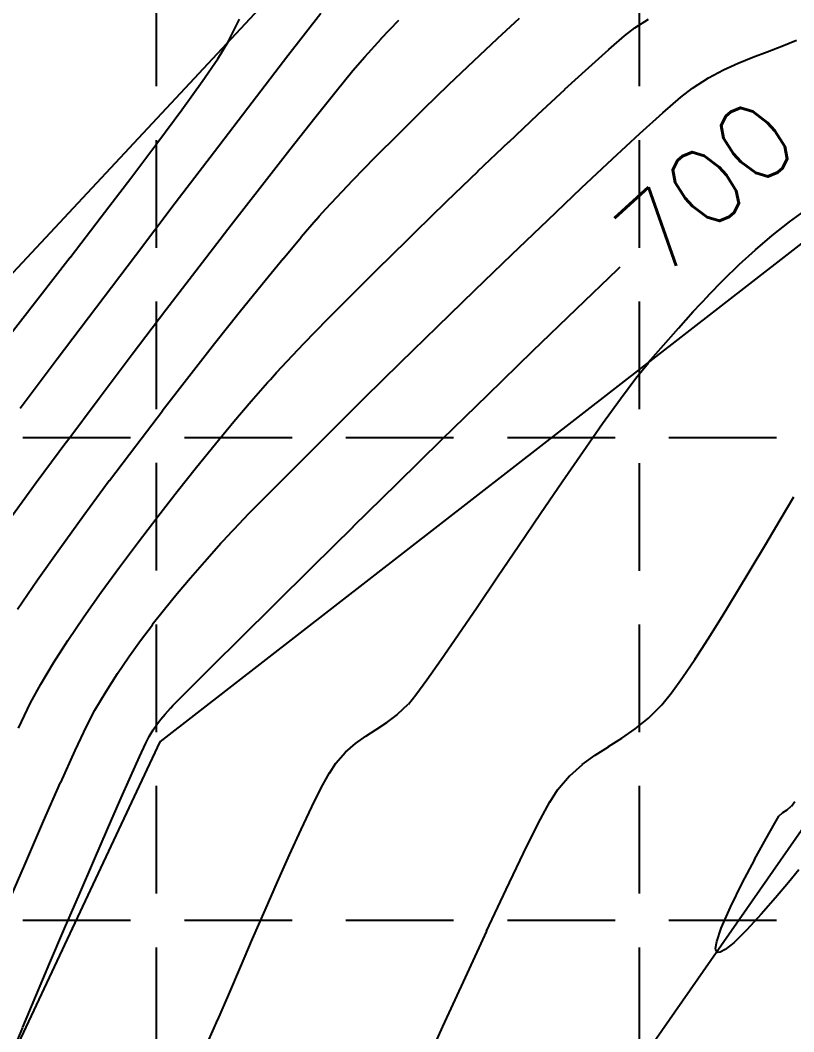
# Model space of a CAD drawing. Extents: x 5513 to 6525, y 3862 to 5479.
# Drawn here: x 5936.2 to 5976.7, y 4387.3 to 4440.1 of the extents above; entities that cross this region are included whole.
import ezdxf

# ---------------------------------------------------------------- set-up
doc = ezdxf.new("R2010")
doc.units = 0
doc.header["$LTSCALE"] = 50
doc.header["$MEASUREMENT"] = 0
doc.linetypes.add('HIDDEN', pattern=[0.375, 0.25, -0.125])
for name, color, linetype in [('CONT-MJR', 6, 'Continuous'), ('CONT-MNR', 14, 'Continuous'), ('GRID', 254, 'HIDDEN'), ('SRF-FLT', 7, 'Continuous'), ('v-topo-break', 150, 'Continuous')]:
    doc.layers.add(name, color=color, linetype=linetype)
doc.styles.add('L80', font='simplex', dxfattribs={"height": 4})

msp = doc.modelspace()

# ---------------------------------------------------------------- linework, layer by layer
at = {"layer": 'CONT-MJR', "color": 42, "extrusion": (0.792929, -0.609314, 0), "elevation": 2013.795}
msp.add_lwpolyline([(7144.817, 705), (7147.624, 705)], dxfattribs=at)
at = {"layer": 'CONT-MJR', "color": 42, "extrusion": (0.793753, -0.60824, 0), "elevation": 2023.466}
msp.add_lwpolyline([(7139.021, 705), (7142.084, 705)], dxfattribs=at)
at = {"layer": 'CONT-MJR', "color": 42}
for points, elevation in [([(5946.394, 4433.285), (5948.369, 4435.87)], 705), ([(5942.267, 4427.861), (5944.346, 4430.598)], 705), ([(5967.441, 4427.122), (5967.579, 4427.253)], 700), ([(5938.178, 4422.447), (5940.198, 4425.127)], 705), ([(5963.025, 4422.865), (5965.299, 4425.064)], 700), ([(5936.248, 4419.873), (5938.178, 4422.447)], 705), ([(5960.672, 4420.576), (5963.025, 4422.865)], 700), ([(5955.932, 4415.936), (5958.29, 4418.249)], 700), ([(5947.763, 4407.868), (5949.512, 4409.604)], 700), ([(5944.116, 4404.221), (5944.225, 4404.334)], 700), ([(5943.388, 4403.35), (5943.594, 4403.617)], 700), ([(5942.025, 4400.636), (5942.482, 4401.658)], 700), ([(5940.807, 4397.866), (5941.459, 4399.354)], 700), ([(5938.566, 4392.681), (5939.337, 4394.477)], 700), ([(5937.066, 4389.15), (5937.801, 4390.888)], 700)]:
    msp.add_lwpolyline(points, dxfattribs=dict(at, elevation=elevation))
at = {"layer": 'CONT-MJR', "color": 42, "extrusion": (0.795399, -0.606087, 0), "elevation": 2042.799}
msp.add_lwpolyline([(7126.88, 705), (7130.258, 705)], dxfattribs=at)
at = {"layer": 'CONT-MJR', "color": 42, "extrusion": (0.797354, -0.603512, 0), "elevation": 2065.826}
msp.add_lwpolyline([(7113.372, 705), (7116.801, 705)], dxfattribs=at)
at = {"layer": 'CONT-MJR', "color": 42, "extrusion": (0.69262, -0.721303, 0), "elevation": 939.873}
msp.add_lwpolyline([(7367.674, 700), (7370.645, 700)], dxfattribs=at)
at = {"layer": 'CONT-MJR', "color": 42, "extrusion": (0.698856, -0.715263, 0), "elevation": 1003.778}
msp.add_lwpolyline([(7349.461, 700), (7352.79, 700)], dxfattribs=at)
at = {"layer": 'CONT-MJR', "color": 42, "extrusion": (0.701323, -0.712843, 0), "elevation": 1029.162}
msp.add_lwpolyline([(7339.442, 700), (7342.645, 700)], dxfattribs=at)
at = {"layer": 'CONT-MJR', "color": 42, "extrusion": (0.702333, -0.711849, 0), "elevation": 1039.565}
msp.add_lwpolyline([(7334.945, 700), (7337.976, 700)], dxfattribs=at)
at = {"layer": 'CONT-MJR', "color": 42, "extrusion": (-0.703272, 0.710921, 0), "elevation": -1049.243}
msp.add_lwpolyline([(-7330.784, 700), (-7333.567, 700)], dxfattribs=at)
at = {"layer": 'CONT-MJR', "color": 42, "extrusion": (0.705219, -0.708989, 0), "elevation": 1069.348}
msp.add_lwpolyline([(7323.342, 700), (7325.413, 700)], dxfattribs=at)
at = {"layer": 'CONT-MJR', "color": 42, "extrusion": (0.706527, -0.707686, 0), "elevation": 1082.866}
msp.add_lwpolyline([(7319.75, 700), (7321.355, 700)], dxfattribs=at)
at = {"layer": 'CONT-MJR', "color": 42, "extrusion": (0.708461, -0.70575, 0), "elevation": 1102.89}
msp.add_lwpolyline([(7315.86, 700), (7316.76, 700)], dxfattribs=at)
at = {"layer": 'CONT-MJR', "color": 42, "extrusion": (0.711723, -0.702461, 0), "elevation": 1136.768}
msp.add_lwpolyline([(7310.248, 700), (7310.673, 700)], dxfattribs=at)
at = {"layer": 'CONT-MJR', "color": 42, "extrusion": (0.764892, -0.644159, 0), "elevation": 1709.58}
msp.add_lwpolyline([(7196.908, 700), (7197.263, 700)], dxfattribs=at)
at = {"layer": 'CONT-MJR', "color": 42, "extrusion": (0.751474, -0.659762, 0), "elevation": 1561.109}
msp.add_lwpolyline([(7230.919, 700), (7231.325, 700)], dxfattribs=at)
at = {"layer": 'CONT-MJR', "color": 42, "extrusion": (0.733508, -0.679681, 0), "elevation": 1366.588}
msp.add_lwpolyline([(7270.596, 700), (7270.634, 700)], dxfattribs=at)
at = {"layer": 'CONT-MJR', "color": 42, "extrusion": (0.824637, -0.565662, 0), "elevation": 2410.332}
msp.add_lwpolyline([(6992.762, 700), (6993.115, 700)], dxfattribs=at)
at = {"layer": 'CONT-MJR', "color": 42, "extrusion": (0.853749, -0.520685, 0), "elevation": 2781.384}
msp.add_lwpolyline([(6853.232, 700), (6853.635, 700)], dxfattribs=at)
at = {"layer": 'CONT-MJR', "color": 42, "extrusion": (0.909172, -0.416422, 0), "elevation": 3569.79}
msp.add_lwpolyline([(6476.441, 700), (6477.222, 700)], dxfattribs=at)
at = {"layer": 'CONT-MJR', "color": 42, "extrusion": (0.897343, -0.441334, 0), "elevation": 3389.82}
msp.add_lwpolyline([(6573.198, 700), (6573.584, 700)], dxfattribs=at)
at = {"layer": 'CONT-MJR', "color": 42, "extrusion": (0.914678, -0.404184, 0), "elevation": 3656.369}
msp.add_lwpolyline([(6425.435, 700), (6426.836, 700)], dxfattribs=at)
at = {"layer": 'CONT-MJR', "color": 42, "extrusion": (0.916977, -0.398941, 0), "elevation": 3693.092}
msp.add_lwpolyline([(6400.979, 700), (6402.771, 700)], dxfattribs=at)
at = {"layer": 'CONT-MJR', "color": 42, "extrusion": (0.917901, -0.396809, 0), "elevation": 3707.954}
msp.add_lwpolyline([(6390.479, 700), (6392.381, 700)], dxfattribs=at)
at = {"layer": 'CONT-MJR', "color": 42, "extrusion": (0.919832, -0.392312, 0), "elevation": 3739.183}
msp.add_lwpolyline([(6368.35, 700), (6370.3, 700)], dxfattribs=at)
at = {"layer": 'CONT-MJR', "color": 42, "extrusion": (0.922484, -0.386036, 0), "elevation": 3782.476}
msp.add_lwpolyline([(6339.072, 700), (6340.84, 700)], dxfattribs=at)
at = {"layer": 'CONT-MJR', "color": 42, "extrusion": (0.924472, -0.381249, 0), "elevation": 3815.286}
msp.add_lwpolyline([(6317.787, 700), (6319.379, 700)], dxfattribs=at)
at = {"layer": 'CONT-MNR', "color": 42}
for points, elevation in [([(5947.107, 4439.016), (5947.709, 4440.212)], 706), ([(5955.093, 4439.17), (5956.025, 4440.148)], 704), ([(5961.173, 4439.195), (5962.323, 4440.264)], 703), ([(5968.355, 4439.752), (5969.071, 4440.204)], 702), ([(5966.995, 4438.625), (5967.812, 4439.328)], 702), ([(5946.568, 4438.135), (5947.107, 4439.016)], 706), ([(5959.935, 4438.025), (5961.173, 4439.195)], 703), ([(5953.63, 4437.513), (5954.244, 4438.237)], 704), ([(5965.942, 4437.682), (5966.995, 4438.625)], 702), ([(5973.755, 4437.909), (5974.511, 4438.214)], 701), ([(5974.511, 4438.214), (5975.263, 4438.498)], 701), ([(5972.194, 4437.132), (5972.986, 4437.557)], 701), ([(5970.751, 4436.12), (5971.369, 4436.605)], 701), ([(5954.79, 4432.987), (5956.035, 4434.236)], 703), ([(5953.63, 4431.797), (5954.79, 4432.987)], 703), ([(5965.569, 4431.384), (5967.188, 4432.905)], 701), ([(5940.481, 4429.874), (5942.024, 4431.894)], 706), ([(5958.519, 4430.668), (5960.162, 4432.253)], 702), ([(5952.216, 4430.293), (5952.787, 4430.91)], 703), ([(5951.868, 4429.909), (5952.216, 4430.293)], 703), ([(5976.438, 4429.615), (5977.396, 4430.31)], 699), ([(5938.85, 4427.757), (5940.481, 4429.874)], 706), ([(5945.59, 4427.275), (5947.272, 4429.458)], 704), ([(5961.934, 4427.914), (5963.804, 4429.706)], 701), ([(5960.001, 4426.047), (5961.934, 4427.914)], 701), ([(5943.855, 4425.007), (5945.59, 4427.275)], 704), ([(5972.191, 4425.771), (5972.99, 4426.589)], 699), ([(5946.402, 4423.25), (5947.689, 4424.871)], 703), ([(5970.626, 4424.061), (5971.405, 4424.928)], 699), ([(5945.053, 4421.528), (5946.402, 4423.25)], 703), ([(5950.195, 4422.336), (5951.065, 4423.248)], 702), ([(5949.167, 4421.215), (5949.313, 4421.379)], 702), ([(5967.6, 4420.367), (5968.405, 4421.443)], 699), ([(5952.469, 4418.662), (5954.239, 4420.414)], 701), ([(5946.451, 4418.017), (5947.409, 4419.171)], 702), ([(5937.084, 4415.985), (5938.68, 4418.143)], 704), ([(5945.458, 4416.797), (5946.451, 4418.017)], 702), ([(5964.556, 4416.031), (5965.647, 4417.612)], 699), ([(5944.446, 4415.527), (5945.458, 4416.797)], 702), ([(5949.407, 4415.596), (5950.845, 4417.043)], 701), ([(5948.197, 4414.363), (5949.407, 4415.596)], 701), ([(5938.311, 4412.549), (5939.572, 4414.288)], 703), ([(5947.421, 4413.559), (5948.197, 4414.363)], 701), ([(5962.292, 4412.703), (5963.428, 4414.379)], 699), ([(5937.147, 4410.902), (5938.311, 4412.549)], 703), ([(5961.176, 4411.054), (5962.292, 4412.703)], 699), ([(5974.431, 4411.494), (5975.193, 4412.775)], 698), ([(5936.104, 4409.379), (5937.147, 4410.902)], 703), ([(5939.577, 4408.976), (5940.477, 4410.259)], 702), ([(5972.911, 4408.988), (5973.666, 4410.222)], 698), ([(5943.789, 4409.374), (5944.453, 4410.185)], 701), ([(5938.741, 4407.737), (5939.577, 4408.976)], 702), ([(5958.238, 4406.744), (5959.12, 4408.025)], 699), ([(5937.32, 4405.46), (5937.984, 4406.56)], 702), ([(5941.327, 4406.001), (5941.923, 4406.885)], 701), ([(5940.737, 4405.072), (5941.327, 4406.001)], 701), ([(5936.792, 4404.472), (5937.32, 4405.46)], 702), ([(5956.91, 4404.888), (5957.492, 4405.682)], 699), ([(5970.262, 4404.996), (5970.841, 4405.795)], 698), ([(5969.759, 4404.377), (5970.262, 4404.996)], 698), ([(5956.522, 4404.41), (5956.91, 4404.888)], 699), ([(5939.725, 4403.272), (5940.149, 4404.087)], 701), ([(5954.3, 4402.726), (5954.846, 4403.076)], 699), ([(5953.244, 4401.897), (5953.766, 4402.348)], 699), ([(5938.361, 4400.31), (5939.12, 4401.992)], 701), ([(5965.608, 4401.251), (5966.285, 4401.745)], 698), ([(5964.309, 4399.936), (5964.948, 4400.663)], 698), ([(5976.306, 4398.883), (5976.526, 4399.072)], 697), ([(5975.659, 4398.183), (5975.879, 4398.546)], 697), ([(5949.683, 4395.119), (5950.315, 4396.537)], 699), ([(5961.635, 4394.729), (5962.542, 4396.625)], 698), ([(5949.035, 4393.641), (5949.683, 4395.119)], 699), ([(5960.612, 4392.543), (5961.635, 4394.729)], 698), ([(5948.385, 4392.142), (5949.035, 4393.641)], 699), ([(5972.87, 4392.695), (5973.356, 4393.806)], 697), ([(5974.957, 4393.427), (5974.205, 4392.609)], 697), ([(5972.631, 4392.002), (5972.87, 4392.695)], 697), ([(5947.747, 4390.662), (5948.385, 4392.142)], 699), ([(5972.57, 4391.643), (5972.631, 4392.002)], 697), ([(5972.596, 4391.498), (5972.57, 4391.643)], 697), ([(5972.807, 4391.448), (5972.68, 4391.437)], 697), ([(5973.068, 4391.58), (5972.807, 4391.448)], 697), ([(5947.137, 4389.241), (5947.747, 4390.662)], 699), ([(5958.33, 4387.558), (5959.501, 4390.131)], 698), ([(5946.051, 4386.736), (5946.566, 4387.92)], 699)]:
    msp.add_lwpolyline(points, dxfattribs=dict(at, elevation=elevation))
at = {"layer": 'CONT-MNR', "color": 42, "extrusion": (0.615587, -0.788069, 0), "elevation": 175.211}
msp.add_lwpolyline([(7435.84, 702), (7436.529, 702)], dxfattribs=at)
at = {"layer": 'CONT-MNR', "color": 42, "extrusion": (0.739656, -0.672986, 0), "elevation": 1417.221}
msp.add_lwpolyline([(7289.887, 704), (7291.149, 704)], dxfattribs=at)
at = {"layer": 'CONT-MNR', "color": 42, "extrusion": (0.358638, -0.933477, 0), "elevation": -2000.275}
msp.add_lwpolyline([(7169.584, 701), (7170.396, 701)], dxfattribs=at)
at = {"layer": 'CONT-MNR', "color": 42, "extrusion": (0.38715, -0.922017, 0), "elevation": -1779.019}
msp.add_lwpolyline([(7228.47, 701), (7229.309, 701)], dxfattribs=at)
at = {"layer": 'CONT-MNR', "color": 42, "extrusion": (0.826236, -0.563325, 0), "elevation": 2413.154}
msp.add_lwpolyline([(7015.346, 706), (7016.794, 706)], dxfattribs=at)
at = {"layer": 'CONT-MNR', "color": 42, "extrusion": (0.691617, -0.722264, 0), "elevation": 916.569}
msp.add_lwpolyline([(7372.273, 703), (7374.062, 703)], dxfattribs=at)
at = {"layer": 'CONT-MNR', "color": 42, "extrusion": (-0.415955, 0.909385, 0), "elevation": 1550.952}
msp.add_lwpolyline([(-7277.57, 701), (-7278.416, 701)], dxfattribs=at)
at = {"layer": 'CONT-MNR', "color": 42, "extrusion": (0.774982, -0.631983, 0), "elevation": 1809.521}
msp.add_lwpolyline([(7200.195, 704), (7201.588, 704)], dxfattribs=at)
at = {"layer": 'CONT-MNR', "color": 42, "extrusion": (-0.676275, 0.736649, 0), "elevation": -765.602}
msp.add_lwpolyline([(-7394.206, 702), (-7395.901, 702)], dxfattribs=at)
at = {"layer": 'CONT-MNR', "color": 42, "extrusion": (0.812293, -0.583249, 0), "elevation": 2241.852}
msp.add_lwpolyline([(7070.143, 706), (7071.951, 706)], dxfattribs=at)
at = {"layer": 'CONT-MNR', "color": 42, "extrusion": (0.69669, -0.717373, 0), "elevation": 968.494}
msp.add_lwpolyline([(7363.803, 703), (7365.631, 703)], dxfattribs=at)
at = {"layer": 'CONT-MNR', "color": 42, "extrusion": (-0.538128, 0.842863, 0), "elevation": 526.091}
msp.add_lwpolyline([(-7420.508, 701), (-7421.487, 701)], dxfattribs=at)
at = {"layer": 'CONT-MNR', "color": 42, "extrusion": (0.781119, -0.624382, 0), "elevation": 1879.776}
msp.add_lwpolyline([(7180.393, 704), (7182.174, 704)], dxfattribs=at)
at = {"layer": 'CONT-MNR', "color": 42, "extrusion": (0.682335, -0.731039, 0), "elevation": 826.639}
msp.add_lwpolyline([(7385.708, 702), (7387.631, 702)], dxfattribs=at)
at = {"layer": 'CONT-MNR', "color": 42, "extrusion": (0.654549, -0.75602, 0), "elevation": 554.353}
msp.add_lwpolyline([(7416.432, 701), (7417.663, 701)], dxfattribs=at)
at = {"layer": 'CONT-MNR', "color": 42, "extrusion": (0.803865, -0.594811, 0), "elevation": 2140.468}
msp.add_lwpolyline([(7099.384, 706), (7101.494, 706)], dxfattribs=at)
at = {"layer": 'CONT-MNR', "color": 42, "extrusion": (0.784985, -0.619514, 0), "elevation": 1924.377}
msp.add_lwpolyline([(7166.459, 704), (7168.569, 704)], dxfattribs=at)
at = {"layer": 'CONT-MNR', "color": 42, "extrusion": (0.702133, -0.712046, 0), "elevation": 1024.551}
msp.add_lwpolyline([(7354.393, 703), (7356.213, 703)], dxfattribs=at)
at = {"layer": 'CONT-MNR', "color": 42, "extrusion": (0.686942, -0.726713, 0), "elevation": 873.298}
msp.add_lwpolyline([(7378.24, 702), (7380.337, 702)], dxfattribs=at)
at = {"layer": 'CONT-MNR', "color": 42, "extrusion": (0.670286, -0.742103, 0), "elevation": 710.026}
msp.add_lwpolyline([(7401.532, 701), (7403.151, 701)], dxfattribs=at)
at = {"layer": 'CONT-MNR', "color": 42, "extrusion": (-0.679072, 0.734071, 0), "elevation": -798.084}
msp.add_lwpolyline([(-7390.605, 701), (-7392.555, 701)], dxfattribs=at)
at = {"layer": 'CONT-MNR', "color": 42, "extrusion": (0.79836, -0.60218, 0), "elevation": 2075.077}
msp.add_lwpolyline([(7116.417, 706), (7118.772, 706)], dxfattribs=at)
at = {"layer": 'CONT-MNR', "color": 42, "extrusion": (0.690783, -0.723062, 0), "elevation": 912.382}
msp.add_lwpolyline([(7371.292, 702), (7373.509, 702)], dxfattribs=at)
at = {"layer": 'CONT-MNR', "color": 42, "extrusion": (0.78782, -0.615906, 0), "elevation": 1957.237}
msp.add_lwpolyline([(7155.172, 704), (7157.554, 704)], dxfattribs=at)
at = {"layer": 'CONT-MNR', "color": 42, "extrusion": (0.79014, -0.612927, 0), "elevation": 1984.242}
msp.add_lwpolyline([(7145.132, 704), (7147.73, 704)], dxfattribs=at)
at = {"layer": 'CONT-MNR', "color": 42, "extrusion": (0.72479, -0.688969, 0), "elevation": 1261.761}
msp.add_lwpolyline([(7312.769, 703), (7313.993, 703)], dxfattribs=at)
at = {"layer": 'CONT-MNR', "color": 42, "extrusion": (-0.688869, 0.724886, 0), "elevation": -897.245}
msp.add_lwpolyline([(-7374.565, 701), (-7377, 701)], dxfattribs=at)
at = {"layer": 'CONT-MNR', "color": 42, "extrusion": (0.697641, -0.716448, 0), "elevation": 982.563}
msp.add_lwpolyline([(7357.687, 702), (7359.982, 702)], dxfattribs=at)
at = {"layer": 'CONT-MNR', "color": 42, "extrusion": (0.747282, -0.664507, 0), "elevation": 1504.02}
msp.add_lwpolyline([(7265.204, 703), (7265.449, 703)], dxfattribs=at)
at = {"layer": 'CONT-MNR', "color": 42, "extrusion": (0.756825, -0.653617, 0), "elevation": 1609.056}
msp.add_lwpolyline([(7241.47, 703), (7242.666, 703)], dxfattribs=at)
at = {"layer": 'CONT-MNR', "color": 42, "extrusion": (-0.618847, 0.785512, 0), "elevation": -218.984}
msp.add_lwpolyline([(-7434.652, 699), (-7435.815, 699)], dxfattribs=at)
at = {"layer": 'CONT-MNR', "color": 42, "extrusion": (0.766895, -0.641772, 0), "elevation": 1721.443}
msp.add_lwpolyline([(7214.103, 703), (7215.579, 703)], dxfattribs=at)
at = {"layer": 'CONT-MNR', "color": 42, "extrusion": (0.701179, -0.712985, 0), "elevation": 1018.98}
msp.add_lwpolyline([(7350.478, 702), (7352.731, 702)], dxfattribs=at)
at = {"layer": 'CONT-MNR', "color": 42, "extrusion": (0.648025, -0.761619, 0), "elevation": 499.162}
msp.add_lwpolyline([(7419.96, 699), (7421.108, 699)], dxfattribs=at)
at = {"layer": 'CONT-MNR', "color": 42, "extrusion": (0.790345, -0.612662, 0), "elevation": 1981.019}
msp.add_lwpolyline([(7135.22, 706), (7137.964, 706)], dxfattribs=at)
at = {"layer": 'CONT-MNR', "color": 42, "extrusion": (0.773656, -0.633605, 0), "elevation": 1797.83}
msp.add_lwpolyline([(7193.731, 703), (7195.447, 703)], dxfattribs=at)
at = {"layer": 'CONT-MNR', "color": 42, "extrusion": (0.674037, -0.738697, 0), "elevation": 756.072}
msp.add_lwpolyline([(7397.056, 699), (7398.197, 699)], dxfattribs=at)
at = {"layer": 'CONT-MNR', "color": 42, "extrusion": (-0.705144, 0.709065, 0), "elevation": -1059.944}
msp.add_lwpolyline([(-7342.526, 702), (-7344.683, 702)], dxfattribs=at)
at = {"layer": 'CONT-MNR', "color": 42, "extrusion": (0.69664, -0.717421, 0), "elevation": 985.3}
msp.add_lwpolyline([(7368.886, 699), (7370.025, 699)], dxfattribs=at)
at = {"layer": 'CONT-MNR', "color": 42, "extrusion": (0.778824, -0.627242, 0), "elevation": 1856.737}
msp.add_lwpolyline([(7176.839, 703), (7178.753, 703)], dxfattribs=at)
at = {"layer": 'CONT-MNR', "color": 42, "extrusion": (0.789334, -0.613964, 0), "elevation": 1969.258}
msp.add_lwpolyline([(7135.716, 706), (7138.475, 706)], dxfattribs=at)
at = {"layer": 'CONT-MNR', "color": 42, "extrusion": (0.709905, -0.704297, 0), "elevation": 1109.394}
msp.add_lwpolyline([(7333.21, 702), (7335.217, 702)], dxfattribs=at)
at = {"layer": 'CONT-MNR', "color": 42, "extrusion": (-0.69695, 0.71712, 0), "elevation": -979.819}
msp.add_lwpolyline([(-7356.041, 701), (-7358.767, 701)], dxfattribs=at)
at = {"layer": 'CONT-MNR', "color": 42, "extrusion": (0.731297, -0.68206, 0), "elevation": 1348.805}
msp.add_lwpolyline([(7308.789, 699), (7309.941, 699)], dxfattribs=at)
at = {"layer": 'CONT-MNR', "color": 42, "extrusion": (0.796244, -0.604975, 0), "elevation": 2055.74}
msp.add_lwpolyline([(7116.373, 704), (7119.272, 704)], dxfattribs=at)
at = {"layer": 'CONT-MNR', "color": 42, "extrusion": (0.716072, -0.698026, 0), "elevation": 1173.847}
msp.add_lwpolyline([(7321.365, 702), (7323.169, 702)], dxfattribs=at)
at = {"layer": 'CONT-MNR', "color": 42, "extrusion": (-0.69909, 0.715034, 0), "elevation": -1001.798}
msp.add_lwpolyline([(-7350.375, 701), (-7353.08, 701)], dxfattribs=at)
at = {"layer": 'CONT-MNR', "color": 42, "extrusion": (0.752307, -0.658812, 0), "elevation": 1577.118}
msp.add_lwpolyline([(7260.591, 699), (7261.776, 699)], dxfattribs=at)
at = {"layer": 'CONT-MNR', "color": 42, "extrusion": (0.758073, -0.652169, 0), "elevation": 1640.923}
msp.add_lwpolyline([(7245.23, 699), (7246.437, 699)], dxfattribs=at)
at = {"layer": 'CONT-MNR', "color": 42, "extrusion": (0.798445, -0.602067, 0), "elevation": 2081.68}
msp.add_lwpolyline([(7105.944, 704), (7108.828, 704)], dxfattribs=at)
at = {"layer": 'CONT-MNR', "color": 42, "extrusion": (0.732186, -0.681105, 0), "elevation": 1344.574}
msp.add_lwpolyline([(7289.859, 702), (7290.679, 702)], dxfattribs=at)
at = {"layer": 'CONT-MNR', "color": 42, "extrusion": (-0.701214, 0.712951, 0), "elevation": -1023.659}
msp.add_lwpolyline([(-7344.735, 701), (-7347.362, 701)], dxfattribs=at)
at = {"layer": 'CONT-MNR', "color": 42, "extrusion": (0.779197, -0.626779, 0), "elevation": 1879.299}
msp.add_lwpolyline([(7186.046, 699), (7187.087, 699)], dxfattribs=at)
at = {"layer": 'CONT-MNR', "color": 42, "extrusion": (0.791001, -0.611815, 0), "elevation": 1997.386}
msp.add_lwpolyline([(7132.444, 703), (7134.705, 703)], dxfattribs=at)
at = {"layer": 'CONT-MNR', "color": 42, "extrusion": (0.740497, -0.67206, 0), "elevation": 1434.019}
msp.add_lwpolyline([(7272.311, 702), (7272.792, 702)], dxfattribs=at)
at = {"layer": 'CONT-MNR', "color": 42, "extrusion": (0.754018, -0.656854, 0), "elevation": 1581.684}
msp.add_lwpolyline([(7240.119, 702), (7241.409, 702)], dxfattribs=at)
at = {"layer": 'CONT-MNR', "color": 42, "extrusion": (0.800943, -0.598741, 0), "elevation": 2111.223}
msp.add_lwpolyline([(7094.409, 704), (7097.222, 704)], dxfattribs=at)
at = {"layer": 'CONT-MNR', "color": 42, "extrusion": (0.762111, -0.647447, 0), "elevation": 1671.406}
msp.add_lwpolyline([(7218.528, 702), (7219.934, 702)], dxfattribs=at)
at = {"layer": 'CONT-MNR', "color": 42, "extrusion": (0.81211, -0.583505, 0), "elevation": 2267.04}
msp.add_lwpolyline([(7070.354, 699), (7071.946, 699)], dxfattribs=at)
at = {"layer": 'CONT-MNR', "color": 42, "extrusion": (0.79496, -0.606662, 0), "elevation": 2043.694}
msp.add_lwpolyline([(7117.019, 703), (7119.313, 703)], dxfattribs=at)
at = {"layer": 'CONT-MNR', "color": 42, "extrusion": (0.706053, -0.708158, 0), "elevation": 1073.648}
msp.add_lwpolyline([(7332.81, 701), (7335.104, 701)], dxfattribs=at)
at = {"layer": 'CONT-MNR', "color": 42, "extrusion": (0.818916, -0.573914, 0), "elevation": 2350.033}
msp.add_lwpolyline([(7041.419, 699), (7043.204, 699)], dxfattribs=at)
at = {"layer": 'CONT-MNR', "color": 42, "extrusion": (0.799225, -0.601033, 0), "elevation": 2093.903}
msp.add_lwpolyline([(7100.122, 703), (7102.409, 703)], dxfattribs=at)
at = {"layer": 'CONT-MNR', "color": 42, "extrusion": (0.80402, -0.594602, 0), "elevation": 2150.787}
msp.add_lwpolyline([(7080.86, 703), (7083.098, 703)], dxfattribs=at)
at = {"layer": 'CONT-MNR', "color": 42, "extrusion": (0.825976, -0.563705, 0), "elevation": 2437.244}
msp.add_lwpolyline([(7007.786, 699), (7009.786, 699)], dxfattribs=at)
at = {"layer": 'CONT-MNR', "color": 42, "extrusion": (0.807629, -0.58969, 0), "elevation": 2190.901}
msp.add_lwpolyline([(7065.023, 704), (7067.52, 704)], dxfattribs=at)
at = {"layer": 'CONT-MNR', "color": 42, "extrusion": (0.788298, -0.615293, 0), "elevation": 1969.153}
msp.add_lwpolyline([(7136.674, 702), (7138.329, 702)], dxfattribs=at)
at = {"layer": 'CONT-MNR', "color": 42, "extrusion": (0.861388, -0.507948, 0), "elevation": 2905.502}
msp.add_lwpolyline([(6837.661, 698), (6839.07, 698)], dxfattribs=at)
at = {"layer": 'CONT-MNR', "color": 42, "extrusion": (0.794876, -0.606772, 0), "elevation": 2045.865}
msp.add_lwpolyline([(7113.397, 702), (7115.062, 702)], dxfattribs=at)
at = {"layer": 'CONT-MNR', "color": 42, "extrusion": (0.860864, -0.508836, 0), "elevation": 2898.447}
msp.add_lwpolyline([(6839.19, 698), (6840.655, 698)], dxfattribs=at)
at = {"layer": 'CONT-MNR', "color": 42, "extrusion": (0.727855, -0.685731, 0), "elevation": 1302.345}
msp.add_lwpolyline([(7290.098, 701), (7290.763, 701)], dxfattribs=at)
at = {"layer": 'CONT-MNR', "color": 42, "extrusion": (0.801937, -0.597409, 0), "elevation": 2129.14}
msp.add_lwpolyline([(7087.264, 702), (7088.917, 702)], dxfattribs=at)
at = {"layer": 'CONT-MNR', "color": 42, "extrusion": (0.737167, -0.675711, 0), "elevation": 1401.946}
msp.add_lwpolyline([(7271.248, 701), (7271.601, 701)], dxfattribs=at)
at = {"layer": 'CONT-MNR', "color": 42, "extrusion": (0.751086, -0.660205, 0), "elevation": 1553.141}
msp.add_lwpolyline([(7239.159, 701), (7240.311, 701)], dxfattribs=at)
at = {"layer": 'CONT-MNR', "color": 42, "extrusion": (0.745703, -0.666279, 0), "elevation": 1494.328}
msp.add_lwpolyline([(7252.678, 701), (7252.826, 701)], dxfattribs=at)
at = {"layer": 'CONT-MNR', "color": 42, "extrusion": (0.756183, -0.65436, 0), "elevation": 1609.232}
msp.add_lwpolyline([(7225.791, 701), (7226.897, 701)], dxfattribs=at)
at = {"layer": 'CONT-MNR', "color": 42, "extrusion": (0.809733, -0.586798, 0), "elevation": 2222.268}
msp.add_lwpolyline([(7056.995, 702), (7058.616, 702)], dxfattribs=at)
at = {"layer": 'CONT-MNR', "color": 42, "extrusion": (0.85682, -0.515616, 0), "elevation": 2844.374}
msp.add_lwpolyline([(6858.883, 698), (6860.367, 698)], dxfattribs=at)
at = {"layer": 'CONT-MNR', "color": 42, "extrusion": (0.763759, -0.645502, 0), "elevation": 1693.344}
msp.add_lwpolyline([(7205.472, 701), (7206.544, 701)], dxfattribs=at)
at = {"layer": 'CONT-MNR', "color": 42, "extrusion": (0.828021, -0.560698, 0), "elevation": 2462.709}
msp.add_lwpolyline([(6992.958, 699), (6994.861, 699)], dxfattribs=at)
at = {"layer": 'CONT-MNR', "color": 42, "extrusion": (0.785793, -0.61849, 0), "elevation": 1943.431}
msp.add_lwpolyline([(7139.994, 701), (7141.029, 701)], dxfattribs=at)
at = {"layer": 'CONT-MNR', "color": 42, "extrusion": (0.826684, -0.562666, 0), "elevation": 2446.065}
msp.add_lwpolyline([(6997.04, 699), (6998.798, 699)], dxfattribs=at)
at = {"layer": 'CONT-MNR', "color": 42, "extrusion": (0.847594, -0.530645, 0), "elevation": 2722.993}
msp.add_lwpolyline([(6905.151, 698), (6906.529, 698)], dxfattribs=at)
at = {"layer": 'CONT-MNR', "color": 42, "extrusion": (0.799499, -0.600667, 0), "elevation": 2103.466}
msp.add_lwpolyline([(7093.462, 701), (7094.496, 701)], dxfattribs=at)
at = {"layer": 'CONT-MNR', "color": 42, "extrusion": (0.841151, -0.540801, 0), "elevation": 2611.667}
msp.add_lwpolyline([(6917.848, 702), (6919.247, 702)], dxfattribs=at)
at = {"layer": 'CONT-MNR', "color": 42, "extrusion": (0.814246, -0.58052, 0), "elevation": 2279.899}
msp.add_lwpolyline([(7037.694, 701), (7038.738, 701)], dxfattribs=at)
at = {"layer": 'CONT-MNR', "color": 42, "extrusion": (0.839745, -0.542982, 0), "elevation": 2621.741}
msp.add_lwpolyline([(6942.947, 698), (6944.226, 698)], dxfattribs=at)
at = {"layer": 'CONT-MNR', "color": 42, "extrusion": (0.818199, -0.574935, 0), "elevation": 2341.43}
msp.add_lwpolyline([(7029.897, 699), (7031.195, 699)], dxfattribs=at)
at = {"layer": 'CONT-MNR', "color": 42, "extrusion": (0.82804, -0.560669, 0), "elevation": 2473.902}
msp.add_lwpolyline([(6995.841, 698), (6996.989, 698)], dxfattribs=at)
at = {"layer": 'CONT-MNR', "color": 42, "extrusion": (0.858448, -0.512901, 0), "elevation": 2840.445}
msp.add_lwpolyline([(6827.388, 701), (6828.535, 701)], dxfattribs=at)
at = {"layer": 'CONT-MNR', "color": 42, "extrusion": (0.900036, -0.435816, 0), "elevation": 3423.786}
msp.add_lwpolyline([(6550.066, 702), (6551.531, 702)], dxfattribs=at)
at = {"layer": 'CONT-MNR', "color": 42, "extrusion": (0.690166, -0.723651, 0), "elevation": 923.73}
msp.add_lwpolyline([(7349.44, 699), (7350.218, 699)], dxfattribs=at)
at = {"layer": 'CONT-MNR', "color": 42, "extrusion": (0.608995, -0.793174, 0), "elevation": 134.11}
msp.add_lwpolyline([(7405.343, 699), (7406.049, 699)], dxfattribs=at)
at = {"layer": 'CONT-MNR', "color": 42, "extrusion": (0.710076, -0.704125, 0), "elevation": 1137.748}
msp.add_lwpolyline([(7329.916, 698), (7330.9, 698)], dxfattribs=at)
at = {"layer": 'CONT-MNR', "color": 42, "extrusion": (-0.552837, 0.83329, 0), "elevation": 376.979}
msp.add_lwpolyline([(-7396.293, 699), (-7396.957, 699)], dxfattribs=at)
at = {"layer": 'CONT-MNR', "color": 42, "extrusion": (0.630735, -0.775998, 0), "elevation": 347.65}
msp.add_lwpolyline([(7408.641, 698), (7409.54, 698)], dxfattribs=at)
at = {"layer": 'CONT-MNR', "color": 42, "extrusion": (0.904242, -0.427021, 0), "elevation": 3490.657}
msp.add_lwpolyline([(6516.595, 701), (6518.009, 701)], dxfattribs=at)
at = {"layer": 'CONT-MNR', "color": 42, "extrusion": (-0.567084, 0.82366, 0), "elevation": 242.102}
msp.add_lwpolyline([(-7411.991, 698), (-7412.84, 698)], dxfattribs=at)
at = {"layer": 'CONT-MNR', "color": 42, "extrusion": (0.577389, -0.816469, 0), "elevation": -156.744}
msp.add_lwpolyline([(7402.934, 699), (7403.589, 699)], dxfattribs=at)
at = {"layer": 'CONT-MNR', "color": 42, "extrusion": (0.534747, -0.845012, 0), "elevation": -529.085}
msp.add_lwpolyline([(7396.223, 698), (7397.047, 698)], dxfattribs=at)
at = {"layer": 'CONT-MNR', "color": 42, "extrusion": (0.747323, -0.664461, 0), "elevation": 1524.108}
msp.add_lwpolyline([(7244.575, 699), (7245.337, 699)], dxfattribs=at)
at = {"layer": 'CONT-MNR', "color": 42, "extrusion": (0.542452, -0.840087, 0), "elevation": -461.421}
msp.add_lwpolyline([(7399.933, 698), (7400.752, 698)], dxfattribs=at)
at = {"layer": 'CONT-MNR', "color": 42, "extrusion": (0.837177, -0.546932, 0), "elevation": 2576.272}
msp.add_lwpolyline([(6939.812, 699), (6940.431, 699)], dxfattribs=at)
at = {"layer": 'CONT-MNR', "color": 42, "extrusion": (0.664943, -0.746894, 0), "elevation": 679.526}
msp.add_lwpolyline([(7381.375, 698), (7382.259, 698)], dxfattribs=at)
at = {"layer": 'CONT-MNR', "color": 42, "extrusion": (0.877216, -0.480096, 0), "elevation": 3108.726}
msp.add_lwpolyline([(6717.297, 699), (6718.184, 699)], dxfattribs=at)
at = {"layer": 'CONT-MNR', "color": 42, "extrusion": (0.915254, -0.402876, 0), "elevation": 3662.33}
msp.add_lwpolyline([(6417.614, 701), (6419.828, 701)], dxfattribs=at)
at = {"layer": 'CONT-MNR', "color": 42, "extrusion": (0.894498, -0.447072, 0), "elevation": 3356.896}
msp.add_lwpolyline([(6595.664, 699), (6596.78, 699)], dxfattribs=at)
at = {"layer": 'CONT-MNR', "color": 42, "extrusion": (0.848121, -0.529803, 0), "elevation": 2727.357}
msp.add_lwpolyline([(6890.825, 698), (6891.585, 698)], dxfattribs=at)
at = {"layer": 'CONT-MNR', "color": 42, "extrusion": (0.883119, -0.469149, 0), "elevation": 3202.913}
msp.add_lwpolyline([(6681.787, 698), (6683.061, 698)], dxfattribs=at)
at = {"layer": 'CONT-MNR', "color": 42, "extrusion": (0.803812, -0.594884, 0), "elevation": 2187.067}
msp.add_lwpolyline([(7091.364, 697), (7091.684, 697)], dxfattribs=at)
at = {"layer": 'CONT-MNR', "color": 42, "extrusion": (0.903886, -0.427774, 0), "elevation": 3497.661}
msp.add_lwpolyline([(6520.806, 699), (6522.109, 699)], dxfattribs=at)
at = {"layer": 'CONT-MNR', "color": 42, "extrusion": (-0.686497, 0.727132, 0), "elevation": -904.099}
msp.add_lwpolyline([(-7364.845, 697), (-7365.13, 697)], dxfattribs=at)
at = {"layer": 'CONT-MNR', "color": 42, "extrusion": (0.543923, -0.839135, 0), "elevation": -440.603}
msp.add_lwpolyline([(7407.321, 697), (7407.582, 697)], dxfattribs=at)
at = {"layer": 'CONT-MNR', "color": 42, "extrusion": (0.917648, -0.397395, 0), "elevation": 3700.648}
msp.add_lwpolyline([(6393.077, 701), (6395.595, 701)], dxfattribs=at)
at = {"layer": 'CONT-MNR', "color": 42, "extrusion": (0.895581, -0.444898, 0), "elevation": 3383.893}
msp.add_lwpolyline([(6590.257, 698), (6591.98, 698)], dxfattribs=at)
at = {"layer": 'CONT-MNR', "color": 42, "extrusion": (0.87038, -0.492381, 0), "elevation": 3035.512}
msp.add_lwpolyline([(6769.473, 697), (6770.391, 697)], dxfattribs=at)
at = {"layer": 'CONT-MNR', "color": 42, "extrusion": (0.909631, -0.415416, 0), "elevation": 3586.201}
msp.add_lwpolyline([(6471.085, 699), (6472.534, 699)], dxfattribs=at)
at = {"layer": 'CONT-MNR', "color": 42, "extrusion": (0.878317, -0.478079, 0), "elevation": 3145.825}
msp.add_lwpolyline([(6717.678, 697), (6718.92, 697)], dxfattribs=at)
at = {"layer": 'CONT-MNR', "color": 42, "extrusion": (0.919248, -0.393679, 0), "elevation": 3726.481}
msp.add_lwpolyline([(6375.297, 701), (6378.054, 701)], dxfattribs=at)
at = {"layer": 'CONT-MNR', "color": 42, "extrusion": (0.886678, -0.462388, 0), "elevation": 3264.762}
msp.add_lwpolyline([(6659.286, 697), (6660.686, 697)], dxfattribs=at)
at = {"layer": 'CONT-MNR', "color": 42, "extrusion": (0.7722, -0.63538, 0), "elevation": 1822.406}
msp.add_lwpolyline([(7192.001, 697), (7191.164, 697)], dxfattribs=at)
at = {"layer": 'CONT-MNR', "color": 42, "extrusion": (0.898036, -0.439922, 0), "elevation": 3431.357}
msp.add_lwpolyline([(6573.606, 697), (6574.995, 697)], dxfattribs=at)
at = {"layer": 'CONT-MNR', "color": 42, "extrusion": (0.766692, -0.642015, 0), "elevation": 1760.328}
msp.add_lwpolyline([(7206.611, 697), (7205.56, 697)], dxfattribs=at)
at = {"layer": 'CONT-MNR', "color": 42, "extrusion": (0.755617, -0.655013, 0), "elevation": 1637.03}
msp.add_lwpolyline([(7234.568, 697), (7233.426, 697)], dxfattribs=at)
at = {"layer": 'CONT-MNR', "color": 42, "extrusion": (0.90834, -0.418233, 0), "elevation": 3577.158}
msp.add_lwpolyline([(6480.189, 698), (6482.844, 698)], dxfattribs=at)
at = {"layer": 'CONT-MNR', "color": 42, "extrusion": (-0.698899, 0.715221, 0), "elevation": -1033.678}
msp.add_lwpolyline([(-7342.864, 697), (-7341.906, 697)], dxfattribs=at)
at = {"layer": 'CONT-MNR', "color": 42, "extrusion": (0.621749, -0.783216, 0), "elevation": 274.195}
msp.add_lwpolyline([(7409.244, 697), (7408.666, 697)], dxfattribs=at)
at = {"layer": 'CONT-MNR', "color": 42, "extrusion": (0.757253, 0.653121, 0), "elevation": 7390.949}
msp.add_lwpolyline([(-575.405, 697), (-575.351, 697)], dxfattribs=at)
at = {"layer": 'CONT-MNR', "color": 42, "extrusion": (-0.391449, -0.9202, 0), "elevation": -6378.999}
msp.add_lwpolyline([(3777.035, 697), (3776.983, 697)], dxfattribs=at)
at = {"layer": 'CONT-MNR', "color": 42, "extrusion": (0.91822, -0.39607, 0), "elevation": 3722.335}
msp.add_lwpolyline([(6384.334, 699), (6385.773, 699)], dxfattribs=at)
at = {"layer": 'CONT-MNR', "color": 42, "extrusion": (0.911556, -0.411177, 0), "elevation": 3627.287}
msp.add_lwpolyline([(6446.498, 698), (6449.43, 698)], dxfattribs=at)
at = {"layer": 'GRID', "color": 253, "linetype": 'HIDDEN', "ltscale": 0.45}
for p, q in [((5943.372, 3989.511), (5943.372, 5452.432)), ((5968.594, 3989.507), (5968.594, 5452.432)), ((5539.823, 4418.338), (6498.252, 4418.338)), ((5539.823, 4393.116), (6498.252, 4393.116))]:
    msp.add_line(p, q, dxfattribs=at)
at = {"layer": 'SRF-FLT', "color": 7}
for points in [[(5957.94, 4450.63, 705.456), (5922.513, 4412.647, 707.235), (5897.781, 4374.02, 707.212), (5898.366, 4317.022, 705.555), (5909.985, 4300.813, 704.735), (5944.35, 4298.817, 703.436), (5985.055, 4352.052, 703.135), (6015.699, 4395.529, 703.426), (6018.559, 4429.225, 703.734), (6001.306, 4429.378, 698.095), (5991.521, 4433.165, 698.153), (5957.94, 4450.63, 705.456)], [(5941.482, 4318.29, 700.188), (5921.307, 4327.417, 700.845), (5924.571, 4362.036, 700.267), (5943.564, 4402.43, 699.793), (5978.258, 4429.409, 698.714), (5991.521, 4433.165, 698.153)], [(5997.895, 4430.38, 696.638), (5977.437, 4398.358, 696.865), (5950.37, 4359.489, 697.623)]]:
    msp.add_polyline3d(points, dxfattribs=at)
at = {"layer": 'v-topo-break', "color": 7}
for points in [[(5957.94, 4450.63, 705.456), (5922.513, 4412.647, 707.235), (5897.781, 4374.02, 707.212), (5898.366, 4317.022, 705.555), (5909.985, 4300.813, 704.735), (5944.35, 4298.817, 703.436), (5985.055, 4352.052, 703.135), (6015.699, 4395.529, 703.426), (6018.559, 4429.225, 703.734), (6001.306, 4429.378, 698.095), (5991.521, 4433.165, 698.153), (5957.94, 4450.63, 705.456)], [(5941.482, 4318.29, 700.188), (5921.307, 4327.417, 700.845), (5924.571, 4362.036, 700.267), (5943.564, 4402.43, 699.793), (5978.258, 4429.409, 698.714), (5991.521, 4433.165, 698.153)], [(5997.895, 4430.38, 696.638), (5977.437, 4398.358, 696.865), (5950.37, 4359.489, 697.623)]]:
    msp.add_polyline3d(points, dxfattribs=at)

# ---------------------------------------------------------------- texts
at = {"layer": 'CONT-MJR', "color": 42, "insert": (5966.916, 4429.457, 700), "char_height": 4, "width": 15.04762, "attachment_point": 1, "rotation": 42.4982, "style": 'L80'}
msp.add_mtext('\\Fsimplex.shx;\\W1.0000000000;\\T1.0000000000;\\o\\l700', dxfattribs=at)

doc.saveas('drawing.dxf')
